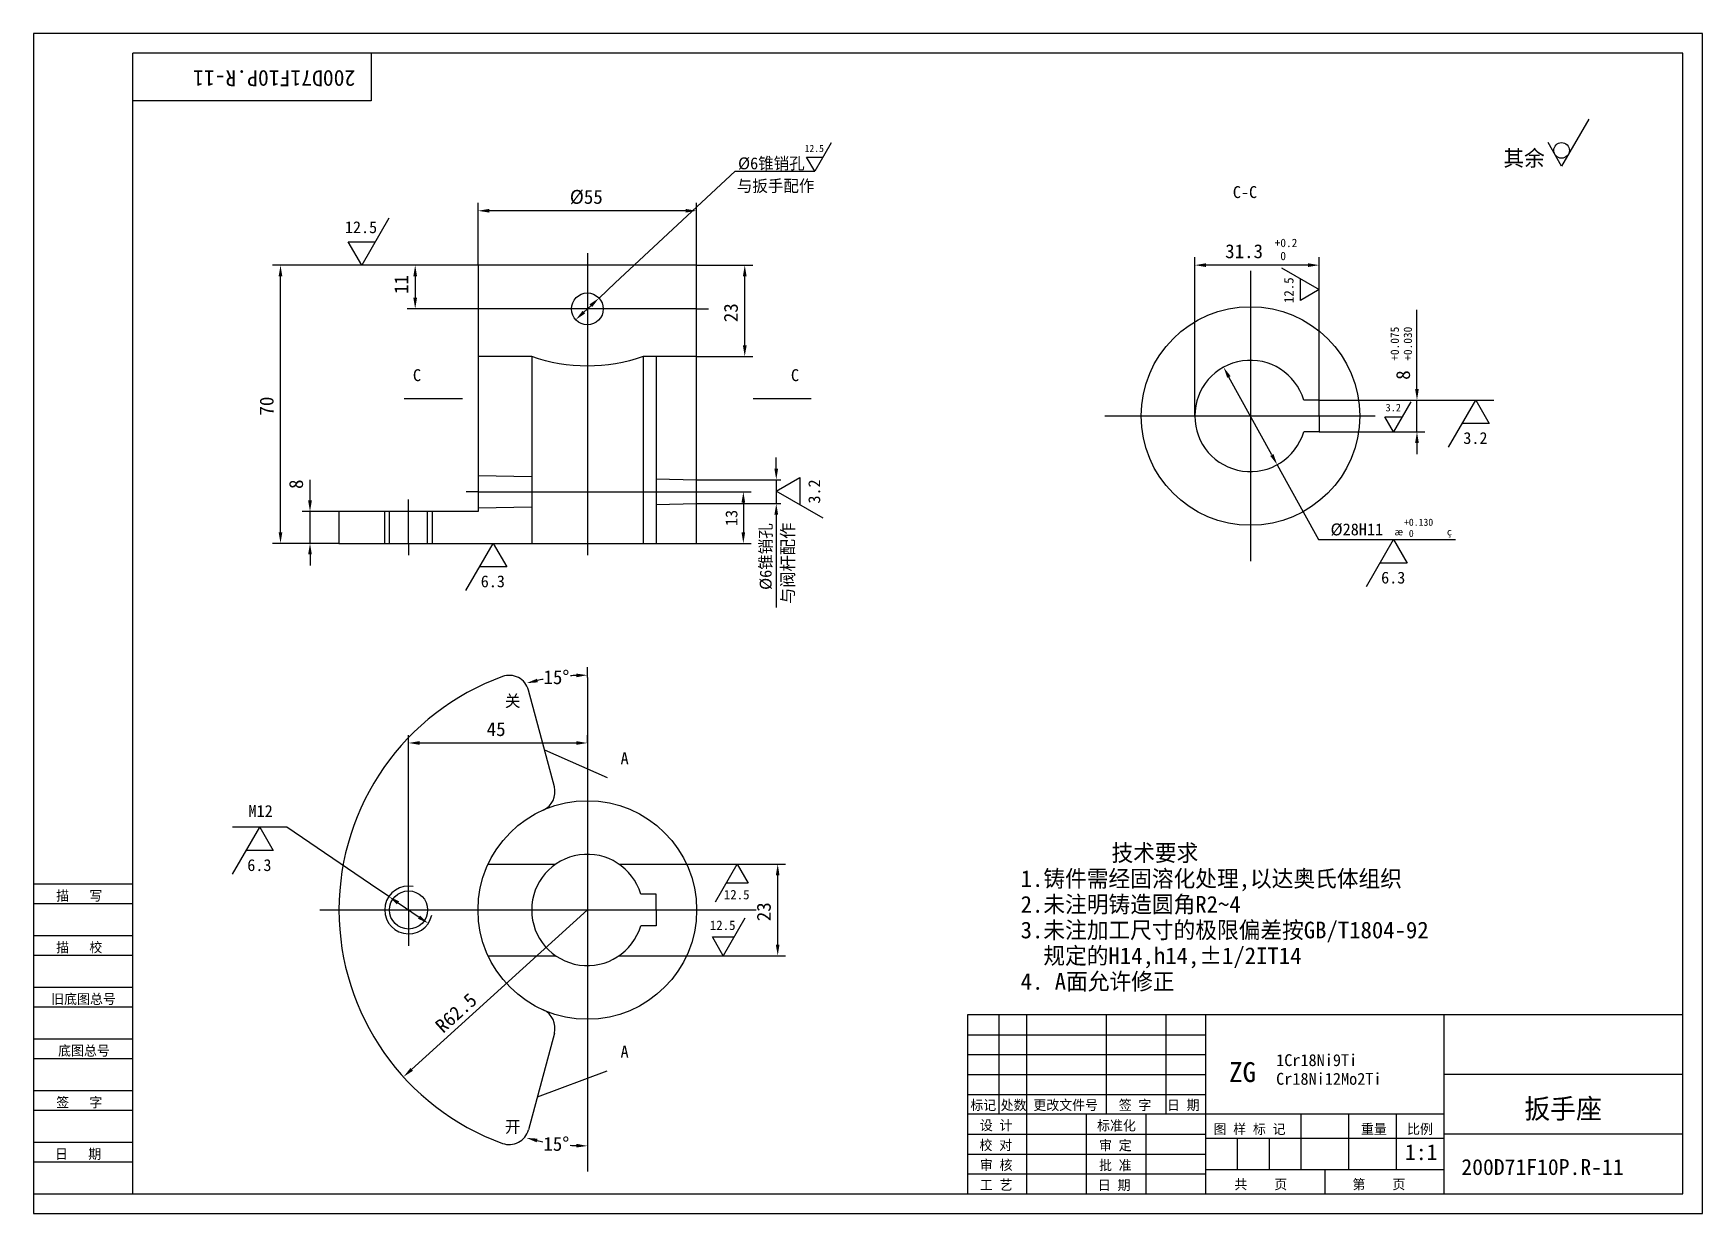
# Model space of a CAD drawing. Header units: metres. Extents: x 0 to 420, y 0 to 297.
import ezdxf

# ---------------------------------------------------------------- set-up
doc = ezdxf.new("R2010")
doc.units = ezdxf.units.M
for name, color, linetype in [('C', 6, 'Continuous'), ('D', 1, 'Continuous'), ('FL', 5, 'Continuous'), ('T', 7, 'Continuous'), ('TL', 4, 'Continuous')]:
    doc.layers.add(name, color=color, linetype=linetype)

# ---------------------------------------------------------------- blocks, each defined once
blk = doc.blocks.new('TUKUN3')
at = {"layer": 'FL'}
for p, q in [((0, 297), (0, 0)), ((420, 297), (0, 297)), ((420, 0), (420, 297)), ((0, 78), (25, 78)), ((0, 70), (25, 70)), ((0, 65), (25, 65)), ((0, 57), (25, 57)), ((0, 52), (25, 52)), ((243, 25), (243, 50)), ((250, 5), (250, 50)), ((270, 25), (270, 50)), ((285, 25), (285, 50)), ((0, 44), (25, 44)), ((235, 45), (295, 45)), ((0, 39), (25, 39)), ((235, 40), (295, 40)), ((235, 35), (295, 35)), ((0, 31), (25, 31)), ((235, 30), (295, 30)), ((0, 26), (25, 26)), ((280, 5), (280, 25)), ((0, 18), (25, 18)), ((235, 20), (295, 20)), ((0, 13), (25, 13)), ((235, 15), (295, 15)), ((235, 10), (295, 10)), ((0, 0), (420, 0))]:
    blk.add_line(p, q, dxfattribs=at)
at = {"layer": 'TL'}
for p, q in [((25, 5), (25, 292)), ((415, 292), (25, 292)), ((85, 292), (85, 280)), ((415, 5), (415, 292)), ((85, 280), (25, 280)), ((0, 83), (25, 83)), ((235, 50), (235, 5)), ((415, 50), (235, 50)), ((295, 5), (295, 50)), ((355, 5), (355, 50)), ((415, 35), (355, 35)), ((355, 25), (235, 25)), ((265, 5), (265, 25)), ((319, 11), (319, 25)), ((331, 11), (331, 25)), ((343, 11), (343, 25)), ((295, 19), (355, 19)), ((303, 11), (303, 19)), ((311, 11), (311, 19)), ((415, 20), (355, 20)), ((355, 11), (295, 11)), ((325, 5), (325, 11)), ((0, 5), (415, 5))]:
    blk.add_line(p, q, dxfattribs=at)
at = {"layer": 'T'}
for s, p in [('描   写', (5.74, 78.76)), ('描   校', (5.74, 65.76)), ('旧底图总号', (4.49, 52.76)), ('底图总号', (6.22, 39.76)), ('签   字', (5.74, 26.76)), ('标记', (235.75, 26.07)), ('处数', (243.38, 26.07)), ('更改文件号', (251.61, 26.07)), ('签 字', (273.1, 26.07)), ('日 期', (285.23, 26.07)), ('设 计', (238.14, 20.99)), ('标准化', (267.65, 20.93)), ('图 样 标 记', (296.95, 20.04)), ('重量', (334.03, 20.04)), ('比例', (345.64, 20.04)), ('校 对', (238.05, 15.99)), ('审 定', (268.13, 15.93)), ('日   期', (5.45, 13.76)), ('审 核', (238.14, 10.99)), ('批 准', (268.13, 10.93)), ('工 艺', (238.14, 5.99)), ('日 期', (267.84, 5.93)), ('共    页', (302.18, 6.13)), ('第    页', (331.9, 6.13))]:
    blk.add_text(s, height=2.5, dxfattribs=at).set_placement(p)

msp = doc.modelspace()

# ---------------------------------------------------------------- linework, layer by layer
at = {"layer": 'C'}
for p, q in [((139.39, 241.67), (139.39, 165.67)), ((306.22, 237.28), (306.22, 164.16)), ((166.89, 227.67), (111.89, 227.67)), ((166.89, 227.67), (169.89, 227.67)), ((269.63, 200.72), (337.63, 200.72)), ((111.89, 181.67), (108.89, 181.67)), ((111.89, 181.67), (166.89, 181.67)), ((166.89, 181.67), (169.89, 181.67)), ((94.39, 168.67), (94.39, 179.67)), ((94.39, 168.67), (94.39, 165.67)), ((139.39, 134.91), (139.39, 10.6)), ((94.39, 76.41), (94.39, 85.41)), ((72.07, 76.41), (181.83, 76.41)), ((94.39, 76.41), (94.39, 67.41))]:
    msp.add_line(p, q, dxfattribs=at)
at = {"layer": 'D'}
for p, q in [((391.34, 275.43), (384.51, 263.6)), ((200.71, 269.42), (196.61, 262.32)), ((384.51, 263.6), (381.1, 269.52)), ((196.61, 262.32), (194.56, 265.87)), ((194.56, 265.87), (198.66, 265.87)), ((146.42, 234.21), (176.61, 262.32)), ((176.61, 262.32), (196.61, 262.32)), ((111.89, 238.67), (111.89, 254.36)), ((164.09, 252.36), (114.69, 252.36)), ((166.89, 238.67), (166.89, 254.36)), ((89.46, 250.5), (82.63, 238.67)), ((82.63, 238.67), (79.21, 244.58)), ((79.21, 244.58), (86.04, 244.58)), ((292.22, 200.72), (292.22, 240.68)), ((323.52, 204.72), (323.52, 240.68)), ((111.89, 238.67), (60.18, 238.67)), ((62.18, 171.47), (62.18, 235.87)), ((96.07, 238.67), (94.07, 238.67)), ((96.07, 235.87), (96.07, 230.47)), ((166.89, 238.67), (180.99, 238.67)), ((178.99, 218.47), (178.99, 235.87)), ((320.72, 238.68), (295.02, 238.68)), ((314.06, 237.99), (323.52, 232.53)), ((318.79, 229.79), (318.79, 235.26)), ((142.32, 230.39), (146.42, 234.21)), ((323.52, 232.53), (318.79, 229.79)), ((111.89, 227.67), (94.07, 227.67)), ((140.27, 228.48), (138.51, 226.85)), ((348.13, 212.74), (348.13, 227.41)), ((166.89, 215.67), (180.99, 215.67)), ((311.62, 190.91), (300.82, 210.53)), ((348.13, 210.32), (348.13, 212.74)), ((348.13, 207.52), (348.13, 210.32)), ((93.29, 205.11), (107.93, 205.11)), ((181.1, 205.11), (195.73, 205.11)), ((323.52, 204.72), (350.13, 204.72)), ((346.6, 204.29), (342.23, 196.72)), ((348.13, 196.72), (348.13, 204.72)), ((350.13, 204.72), (367.5, 204.72)), ((356.08, 192.89), (362.91, 204.72)), ((362.91, 204.72), (366.32, 198.8)), ((340.04, 200.5), (344.41, 200.5)), ((342.23, 196.72), (340.04, 200.5)), ((366.32, 198.8), (359.49, 198.8)), ((323.52, 196.72), (350.13, 196.72)), ((348.13, 193.92), (348.13, 191.12)), ((186.92, 187.47), (186.92, 190.27)), ((186.92, 181.8), (192.83, 185.21)), ((192.83, 185.21), (192.83, 178.38)), ((312.97, 188.45), (315.67, 183.55)), ((69.6, 182.27), (69.6, 184.69)), ((69.6, 179.47), (69.6, 182.27)), ((166.89, 184.67), (188.03, 184.67)), ((169.89, 181.67), (180.64, 181.67)), ((186.92, 184.67), (186.92, 178.67)), ((198.75, 174.97), (186.92, 181.8)), ((315.67, 183.55), (323.35, 169.6)), ((76.89, 176.67), (67.6, 176.67)), ((69.6, 168.67), (69.6, 176.67)), ((166.89, 178.67), (188.03, 178.67)), ((178.64, 178.87), (178.64, 171.47)), ((186.92, 175.87), (186.92, 172.07)), ((67.6, 168.67), (60.18, 168.67)), ((76.89, 168.67), (67.6, 168.67)), ((108.85, 156.84), (115.68, 168.67)), ((115.68, 168.67), (119.1, 162.75)), ((166.89, 168.67), (180.64, 168.67)), ((186.92, 172.07), (186.92, 152.55)), ((323.35, 169.6), (343.35, 169.6)), ((335.4, 157.77), (342.23, 169.6)), ((342.23, 169.6), (345.64, 163.68)), ((343.35, 169.6), (357.85, 169.6)), ((69.6, 165.87), (69.6, 163.07)), ((119.1, 162.75), (112.27, 162.75)), ((345.64, 163.68), (338.81, 163.68)), ((139.39, 134.91), (139.39, 137.5)), ((94.39, 85.41), (94.39, 120.43)), ((97.19, 118.43), (136.59, 118.43)), ((139.39, 118.43), (139.39, 120.43)), ((128.59, 116.72), (144.38, 109.74)), ((50.11, 85.42), (56.94, 97.25)), ((63.79, 97.25), (50.12, 97.25)), ((56.94, 97.25), (60.36, 91.34)), ((84.8, 82.94), (63.79, 97.25)), ((60.36, 91.34), (53.53, 91.34)), ((164.37, 87.91), (189.28, 87.91)), ((171.66, 78.45), (177.12, 87.91)), ((177.12, 87.91), (179.86, 83.18)), ((187.28, 67.71), (187.28, 85.11)), ((89.43, 79.79), (84.8, 82.94)), ((179.86, 83.18), (174.39, 83.18)), ((91.75, 78.21), (97.04, 74.61)), ((95.18, 36.29), (139.39, 76.41)), ((179.05, 74.38), (173.59, 64.91)), ((173.59, 64.91), (170.86, 69.64)), ((170.86, 69.64), (176.32, 69.64)), ((164.37, 64.91), (189.28, 64.91)), ((126.8, 29.41), (144.38, 35.91))]:
    msp.add_line(p, q, dxfattribs=at)
msp.add_circle((384.51, 267.55), 1.97, dxfattribs=at)
for radius, start, end in [(59.09, 100.86, 102.28), (59.09, 92.72, 94.16), (59.37, 257.7, 259.15), (59.37, 265.82, 267.3)]:
    msp.add_arc((139.39, 76.41), radius, start, end, dxfattribs=at)
for points in [[(114.69, 252.83), (114.69, 251.9), (111.89, 252.36)], [(164.09, 252.83), (164.09, 251.9), (166.89, 252.36)], [(61.71, 235.87), (62.64, 235.87), (62.18, 238.67)], [(95.6, 235.87), (96.53, 235.87), (96.07, 238.67)], [(178.52, 235.87), (179.46, 235.87), (178.99, 238.67)], [(295.02, 239.14), (295.02, 238.21), (292.22, 238.68)], [(320.72, 239.14), (320.72, 238.21), (323.52, 238.68)], [(95.6, 230.47), (96.53, 230.47), (96.07, 227.67)], [(138.83, 226.51), (138.19, 227.19), (136.46, 224.94)], [(140.59, 228.14), (139.95, 228.83), (142.32, 230.39)], [(178.52, 218.47), (179.46, 218.47), (178.99, 215.67)], [(300.41, 210.3), (301.23, 210.75), (299.47, 212.98)], [(347.66, 207.52), (348.59, 207.52), (348.13, 204.72)], [(347.66, 193.92), (348.59, 193.92), (348.13, 196.72)], [(311.21, 190.68), (312.03, 191.13), (312.97, 188.45)], [(186.45, 187.47), (187.39, 187.47), (186.92, 184.67)], [(178.17, 178.87), (179.1, 178.87), (178.64, 181.67)], [(69.13, 179.47), (70.07, 179.47), (69.6, 176.67)], [(186.45, 175.87), (187.39, 175.87), (186.92, 178.67)], [(61.71, 171.47), (62.64, 171.47), (62.18, 168.67)], [(69.13, 165.87), (70.07, 165.87), (69.6, 168.67)], [(178.17, 171.47), (179.1, 171.47), (178.64, 168.67)], [(126.93, 133.69), (126.71, 134.6), (124.1, 133.49)], [(136.58, 135.9), (136.6, 134.97), (139.39, 135.5)], [(97.19, 118.9), (97.19, 117.97), (94.39, 118.43)], [(136.59, 118.9), (136.59, 117.97), (139.39, 118.43)], [(186.81, 85.11), (187.74, 85.11), (187.28, 87.91)], [(91.48, 77.83), (92.01, 78.6), (89.43, 79.79)], [(96.77, 74.22), (97.3, 75), (99.35, 73.03)], [(186.81, 67.71), (187.74, 67.71), (187.28, 64.91)], [(95.5, 35.94), (94.87, 36.63), (93.11, 34.41)], [(126.63, 17.95), (126.85, 18.86), (124.02, 19.06)], [(136.6, 17.57), (136.58, 16.64), (139.39, 17.04)]]:
    msp.add_solid(points, dxfattribs=at)
at = {"layer": 'FL'}
for p, q in [((88.39, 168.67), (88.39, 176.67)), ((100.39, 168.67), (100.39, 176.67))]:
    msp.add_line(p, q, dxfattribs=at)
msp.add_arc((94.39, 76.41), 6, 78.63, 347.63, dxfattribs=at)
at = {"layer": 'TL'}
for p, q in [((166.89, 238.67), (111.89, 238.67)), ((111.89, 238.67), (111.89, 176.67)), ((166.89, 168.67), (166.89, 238.67)), ((125.39, 215.67), (111.89, 215.67)), ((125.39, 215.67), (125.39, 168.67)), ((153.39, 215.67), (153.39, 168.67)), ((166.89, 215.67), (153.39, 215.67)), ((156.69, 215.67), (156.69, 168.67)), ((323.52, 204.72), (319.64, 204.72)), ((323.52, 200.72), (323.52, 204.72)), ((323.52, 200.72), (323.52, 196.72)), ((323.52, 196.72), (319.64, 196.72)), ((111.89, 185.77), (125.39, 185.5)), ((156.69, 184.87), (166.89, 184.67)), ((111.89, 176.67), (76.89, 176.67)), ((76.89, 176.67), (76.89, 168.67)), ((89.59, 168.67), (89.59, 176.67)), ((99.19, 168.67), (99.19, 176.67)), ((111.89, 177.57), (125.39, 177.84)), ((156.69, 178.46), (166.89, 178.67)), ((76.89, 168.67), (139.39, 168.67)), ((139.39, 168.67), (166.89, 168.67)), ((131.08, 107.43), (124.56, 131.74)), ((114.41, 87.91), (131.41, 87.91)), ((147.37, 87.91), (164.37, 87.91)), ((156.69, 80.41), (152.81, 80.41)), ((156.69, 76.41), (156.69, 80.41)), ((156.69, 76.41), (156.69, 72.41)), ((156.69, 72.41), (152.81, 72.41)), ((114.41, 64.91), (131.41, 64.91)), ((147.37, 64.91), (164.37, 64.91)), ((131.08, 45.39), (124.56, 21.08))]:
    msp.add_line(p, q, dxfattribs=at)
msp.add_lwpolyline([(153.39, 215.67, -0.17), (125.39, 215.67, -0.17)], format="xyb", dxfattribs=at)
for centre, radius in [((139.39, 227.67), 4), ((306.22, 200.72), 27.5), ((139.39, 76.41), 27.5), ((94.39, 76.41), 4.8)]:
    msp.add_circle(centre, radius, dxfattribs=at)
for centre, radius, start, end in [((306.22, 200.72), 14, 16.6, 343.4), ((139.39, 76.41), 62.5, 109.99, 250.01), ((119.73, 130.45), 5, 15, 109.99), ((126.25, 106.14), 5, 293.85, 15), ((139.39, 76.41), 14, 16.6, 343.4), ((126.25, 46.69), 5, 345, 66.15), ((119.73, 22.38), 5, 250.01, 345)]:
    msp.add_arc(centre, radius, start, end, dxfattribs=at)

# ---------------------------------------------------------------- block references
at = {"layer": 'D'}
msp.add_blockref('TUKUN3', (0, 0), dxfattribs=at)

# ---------------------------------------------------------------- texts
for s, height, rotation, p in [('200D71F10P.R-11', 4, 180, (81, 287.71)), ('11', 3.5, 90, (94.32, 231.42)), ('12.5', 2.38, 90, (317.07, 229.13)), ('23', 3.5, 90, (177.24, 224.33)), ('+0.075', 2.1, 90, (343.58, 214.61)), ('+0.030', 2.1, 90, (346.87, 214.61)), ('8', 3.5, 90, (346.38, 209.82)), ('70', 3.5, 90, (60.43, 200.83)), ('8', 3.5, 90, (67.85, 182.36)), ('3.2', 2.98, 90, (197.96, 178.68)), ('13', 3, 90, (177.14, 173.02)), ('%%C6锥销孔', 3, 90, (185.75, 156.95)), ('与阀杆配作', 3.15, 90, (191.37, 153.4)), ('23', 3.5, 90, (185.53, 73.58)), ('R62.5', 3.5, 42.23, (103.11, 45.23))]:
    msp.add_text(s, height=height, rotation=rotation, dxfattribs=at).set_placement(p)
for s, height, p in [('12.5', 1.78, (194.06, 267.16)), ('%%C6锥销孔', 3, (177.3, 262.8)), ('其余', 4, (369.88, 263.6)), ('与扳手配作', 3, (177.01, 257.13)), ('%%C55', 3.5, (134.97, 254.11)), ('C-C', 3, (301.79, 255.56)), ('12.5', 2.98, (78.38, 246.73)), ('31.3', 3.5, (299.87, 240.43)), ('+0.2', 2.1, (312.32, 243.23)), (' 0', 2.1, (312.32, 239.94)), ('C', 3, (95.49, 209.49)), ('C', 3, (190.61, 209.49)), ('3.2', 1.9, (340.23, 201.88)), ('3.2', 2.98, (359.79, 193.68)), ('%%C28H11', 3, (326.39, 170.68)), ('+0.130', 1.8, (344.86, 173.08)), ('%%230', 1.8, (342.46, 170.68)), (' 0', 1.8, (344.86, 170.26)), ('%%231', 1.8, (355.66, 170.68)), ('6.3', 2.98, (112.56, 157.62)), ('6.3', 2.98, (339.11, 158.56)), ('15%%D', 3.5, (128.34, 133.24)), ('45', 3.5, (114.06, 120.18)), ('A', 3, (147.74, 113.1)), ('M12', 3, (54.11, 99.81)), ('        技术要求', 4.2, (248.41, 88.68)), ('6.3', 2.98, (53.82, 86.21)), ('1.铸件需经固溶化处理,以达奥氏体组织', 4.2, (248.41, 82.21)), ('12.5', 2.38, (173.72, 79.08)), ('2.未注明铸造圆角R2%%1264', 4.2, (248.41, 75.74)), ('12.5', 2.38, (170.19, 71.37)), ('3.未注加工尺寸的极限偏差按GB/T1804-92', 4.2, (248.41, 69.27)), ('  规定的H14,h14,%%P1/2IT14', 4.2, (248.41, 62.8)), ('4. A面允许修正', 4.2, (248.41, 56.34)), ('A', 3, (147.74, 39.27)), ('ZG', 5, (300.85, 33.12)), ('1Cr18Ni9Ti', 3, (312.69, 37.12)), ('Cr18Ni12Mo2Ti', 3, (312.69, 32.42)), ('扳手座', 5, (375.15, 23.91)), ('15%%D', 3.5, (128.31, 15.8)), ('1:1', 4, (345.12, 13.47)), ('200D71F10P.R-11', 4, (359.3, 9.73))]:
    msp.add_text(s, height=height, dxfattribs=at).set_placement(p)
at = {"layer": 'TL'}
for s, p in [('关', (118.66, 127.52)), ('开', (118.66, 20.37))]:
    msp.add_text(s, height=3, dxfattribs=at).set_placement(p)

doc.saveas('drawing.dxf')
